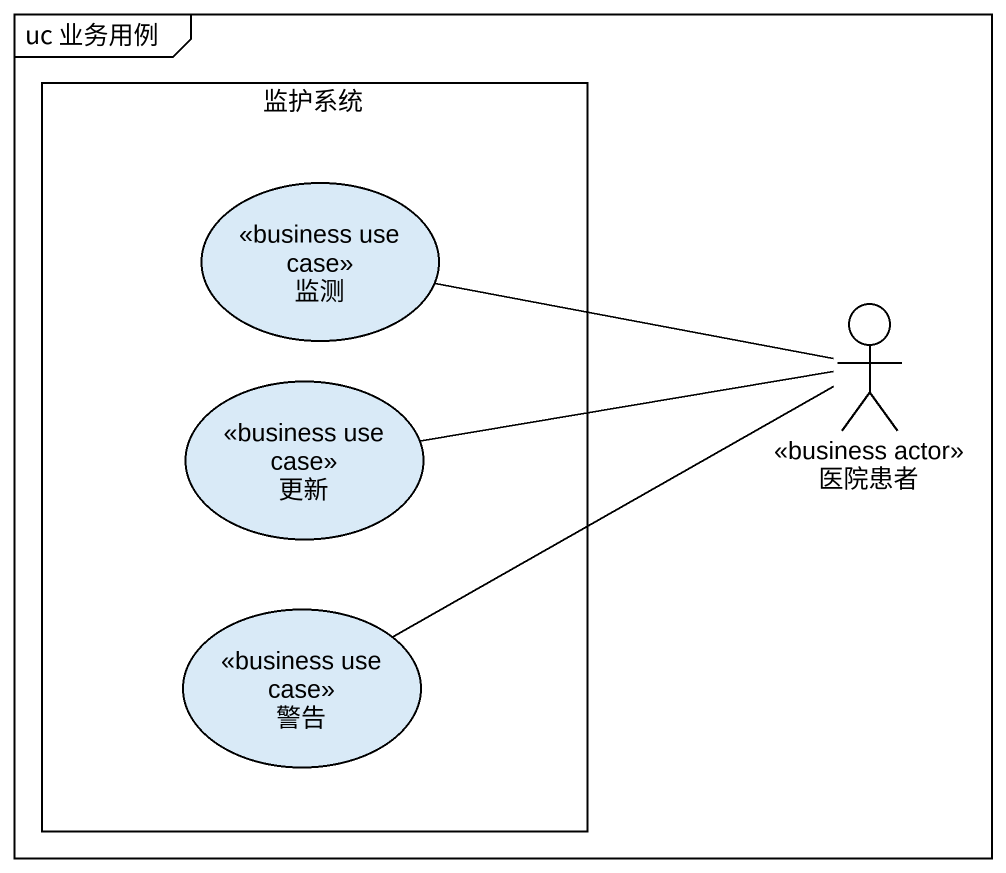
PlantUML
@startuml
mainframe uc 业务用例
rectangle 监护系统 {
  usecase 监测 <<business use case>>
  usecase 更新 <<business use case>>
  usecase 警告 <<business use case>>
}
actor 医院患者 <<business actor>>
医院患者 -left- 监测
医院患者 -left- 更新
医院患者 -left- 警告
@enduml
